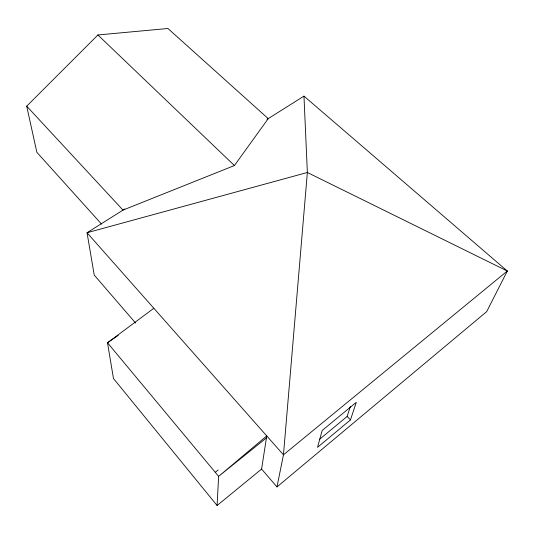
<?xml version="1.0" encoding="UTF-8"?>
<svg xmlns="http://www.w3.org/2000/svg" width="534" height="534" viewBox="0 0 534 534"><rect width="100%" height="100%" fill="white"/><g stroke="black" fill="none" stroke-linecap="round" stroke-linejoin="round"><path stroke-width="0.8" d="M266.439 437.907L218.626 476.355L266.746 435.924L261.587 469.072L217.091 505.511L218.626 476.355L107.508 342.775L153.839 308.265M261.587 469.072L276.986 486.921L283.461 454.828L307.364 172.489L303.966 96.127L267 119.409M319.292 439.535L347.153 416.433L350.371 406.427M350.458 419.924L356.298 402.309L322.196 430.457L317.516 447.352L350.458 419.924L347.153 416.433M26.7 106.166L123 210.096L234.419 165.54L268.235 118.635L167.936 28.489L97.902 34.97L26.7 106.166L36.846 152.277L101.553 224.1M276.986 486.921L486.681 311.629L507.3 271.018L303.966 96.127M215.262 472.316L218.179 469.987M118.221 335.365L107.508 342.775L113.468 378.513L217.091 505.511M124.796 208.968L87.042 232.744L94.244 275.103L135.603 323.043M97.902 34.97L234.419 165.54M507.3 271.018L283.461 454.828L87.042 232.744L307.364 172.489L507.3 271.018"/></g></svg>
